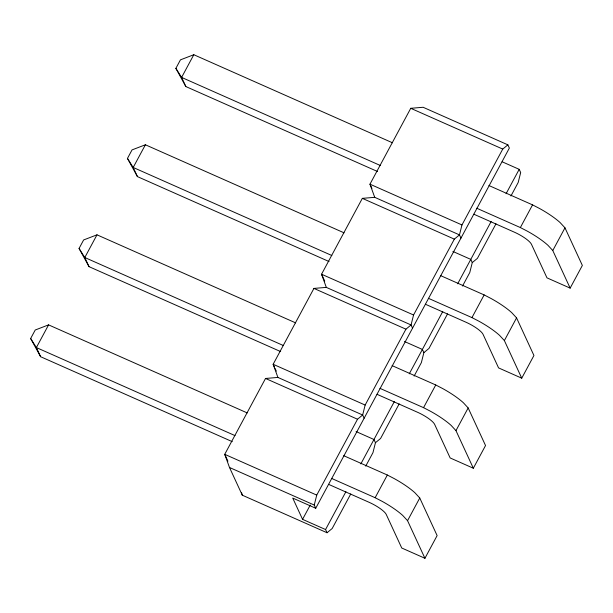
<?xml version="1.0" encoding="UTF-8"?>
<svg xmlns="http://www.w3.org/2000/svg" width="613" height="613" viewBox="0 0 613 613"><rect width="100%" height="100%" fill="white"/><g stroke="black" fill="none" stroke-linecap="round" stroke-linejoin="round"><path stroke-width="0.92" d="M315.733 508.261L314.247 505.051L316.737 495.105L357.525 419.231L362.658 415.001L365.149 405.055L405.929 329.181L411.062 324.951L413.553 314.998L454.34 239.131L459.474 234.894L461.964 224.948L502.744 149.082L507.878 144.844L509.365 148.055L315.733 508.261L292.73 498.07L302.561 519.349L325.564 529.54L327.051 532.751L332.177 528.521L350.759 493.955M399.17 403.906L380.589 438.471L375.455 442.701L372.965 452.647L365.716 466.141M447.574 313.856L428.993 348.414L423.867 352.651L421.369 362.597L414.12 376.083M495.986 223.799L477.404 258.364L472.271 262.602L469.78 272.547L462.531 286.033M232.243 441.644L40.604 356.705L30.65 338.514L35.225 330.009L48.58 324.875L247.215 412.917M280.647 351.594L89.015 266.655L79.062 248.464L83.629 239.951L96.992 234.825L295.627 322.867M329.058 261.544L137.427 176.605L127.466 158.415L132.04 149.901L145.396 144.775L344.031 232.817M377.462 171.487L185.831 86.548L175.877 68.357L180.444 59.852L193.808 54.718L392.443 142.768M48.58 324.875L36.382 347.563L40.604 356.705M96.992 234.825L84.793 257.514L89.015 266.655M145.396 144.775L133.197 167.464L137.427 176.605M193.808 54.718L181.609 77.414L185.831 86.548M364.137 418.212L362.658 415.001L277.904 377.432L265.529 378.459L224.741 454.325L229.492 467.481L242.296 495.189L327.051 532.751M412.549 328.162L411.062 324.951L326.308 287.382L313.933 288.409L273.153 364.275L277.904 377.432M460.953 238.112L459.474 234.894L374.719 197.332L362.344 198.351L321.557 274.226L326.308 287.382M507.878 144.844L423.123 107.275L410.748 108.302L369.968 184.176L374.719 197.332M302.561 519.349L310.255 505.043M325.564 529.54L345.924 491.672M360.85 463.895L394.328 401.615M409.262 373.846L442.739 311.565M457.666 283.796L491.143 221.515M506.077 193.739L519.196 169.334L502.162 161.786M510.935 195.984L518.184 182.498L520.682 172.544L519.196 169.334M331.526 478.385L375.141 497.718L387.332 475.021L394.358 478.669A36.742 8.789 28.3 0 1 414.894 492.737L419.752 497.994L437.123 535.586L424.932 558.282L401.745 548.007L386.244 514.445A16.582 3.969 28.3 0 0 369.118 502.315L328.629 484.37M379.93 388.336L423.545 407.66L435.743 384.972L442.77 388.611A36.742 8.789 28.3 0 1 463.305 402.68L468.163 407.944L485.534 445.536L473.336 468.225L450.157 457.949L434.648 424.395A16.582 3.969 28.3 0 0 417.522 412.258L377.041 394.32M428.341 298.278L471.956 317.611L484.147 294.922L491.174 298.562A36.742 8.789 28.3 0 1 511.709 312.63L516.567 317.886L533.938 355.486L521.747 378.175L498.568 367.9L483.059 334.346A16.582 3.969 28.3 0 0 465.934 322.208L425.445 304.263M476.745 208.228L520.36 227.561L532.559 204.872L539.586 208.512A36.742 8.789 28.3 0 1 560.121 222.58L564.979 227.837L582.35 265.437L570.151 288.125L546.972 277.85L531.463 244.288A16.582 3.969 28.3 0 0 514.338 232.158L473.857 214.213M424.932 558.282L407.553 520.682L419.752 497.994M473.336 468.225L455.965 430.632L468.163 407.944M521.747 378.175L504.376 340.575L516.567 317.886M570.151 288.125L552.78 250.525L564.979 227.837M410.748 108.302L502.744 149.082M488.944 185.54L532.559 204.872M380.244 165.456L181.609 77.414L175.877 68.357M461.964 224.948L369.968 184.176L371.945 188.459M362.344 198.351L454.34 239.131M452.9 251.46L470.784 259.383L472.271 262.602M440.54 275.589L484.147 294.922M331.832 255.506L133.197 167.464L127.466 158.415M413.553 314.998L321.557 274.226L324.729 281.076M313.933 288.409L405.929 329.181M404.488 341.51L422.38 349.441L423.867 352.651M392.128 365.639L435.743 384.972M283.428 345.556L84.793 257.514L79.062 248.464M365.149 405.055L273.153 364.275L274.34 366.85M265.529 378.459L357.525 419.231M356.084 431.56L373.968 439.49L375.455 442.701M343.724 455.697L387.332 475.021M235.017 435.605L36.382 347.563L30.65 338.514M316.737 495.105L224.741 454.325L227.913 461.183M229.492 467.481L314.247 505.051M520.36 227.561L527.387 231.201A36.742 8.789 28.3 0 1 547.922 245.269L552.78 250.525M471.956 317.611L478.983 321.25A36.742 8.789 28.3 0 1 499.518 335.319L504.376 340.575M423.545 407.66L430.571 411.308A36.742 8.789 28.3 0 1 451.107 425.376L455.965 430.632M375.141 497.718L382.16 501.357A36.742 8.789 28.3 0 1 402.703 515.426L407.553 520.682M275.13 368.559L276.317 371.133M241.591 492.706L242.296 495.189"/></g></svg>
